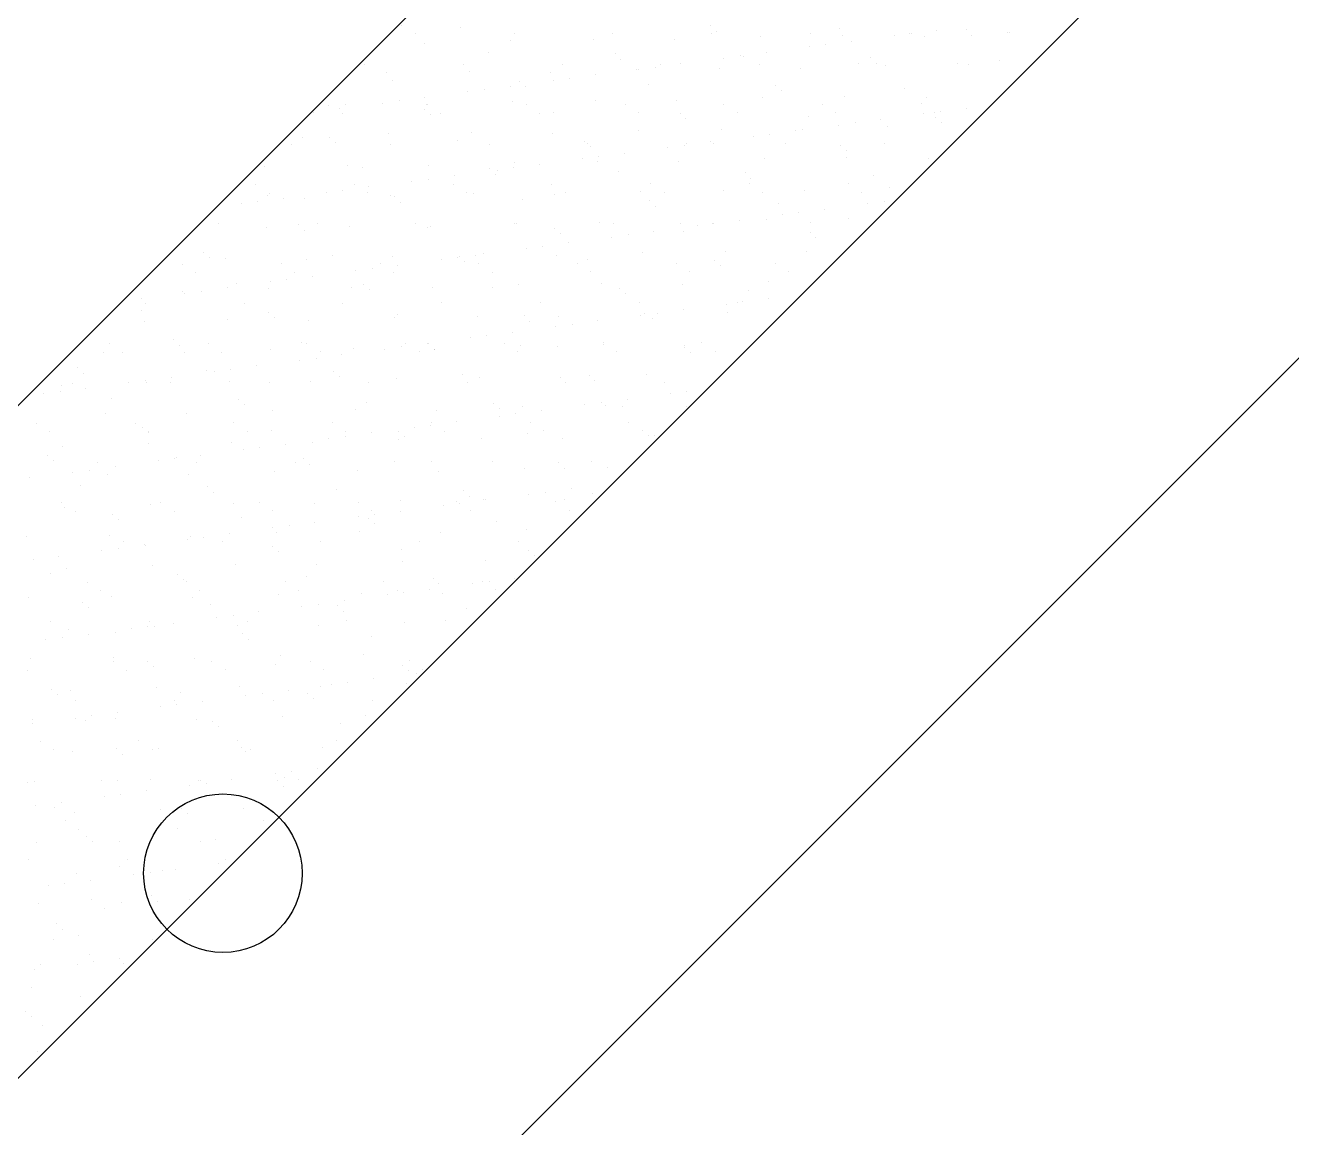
# Model space of a CAD drawing. Header units: millimetres. Extents: x 89805 to 1757503, y 48266 to 267832.
# Drawn here: x 953055.2 to 953454.6, y 158384.8 to 158732.5 of the extents above; entities that cross this region are included whole.
import ezdxf

# ---------------------------------------------------------------- set-up
doc = ezdxf.new("R2010")
doc.units = ezdxf.units.MM
doc.header["$LTSCALE"] = 1000
doc.layers.add('G-装饰造型轮廓线', color=3, linetype='Continuous')
doc.layers.add('WALL', color=111, linetype='Continuous')

msp = doc.modelspace()

# ---------------------------------------------------------------- linework, layer by layer
at = {"color": 8, "ltscale": 0.7}
for p, q in [((953174.04, 158732.47), (953174.04, 158732.47)), ((953178.26, 158729.78), (953178.26, 158729.78)), ((953192.55, 158731.84), (953192.55, 158731.84)), ((953209.4, 158729.84), (953209.4, 158729.84)), ((953240.54, 158729.9), (953240.54, 158729.9)), ((953271.32, 158732.3), (953271.32, 158732.3)), ((953271.68, 158729.95), (953271.68, 158729.95)), ((953273.17, 158730.61), (953273.17, 158730.61)), ((953302.82, 158730.01), (953302.82, 158730.01)), ((953311.93, 158731.42), (953311.93, 158731.42)), ((953333.97, 158730.07), (953333.97, 158730.07)), ((953334.62, 158729.95), (953334.62, 158729.95)), ((953342.75, 158731.02), (953342.75, 158731.02)), ((953351.94, 158731.08), (953351.94, 158731.08)), ((953365.11, 158730.12), (953365.11, 158730.12)), ((953365.72, 158730.1), (953365.72, 158730.1)), ((953181.18, 158726.76), (953181.18, 158726.76)), ((953208.19, 158727.74), (953208.19, 158727.74)), ((953234.37, 158728.07), (953234.37, 158728.07)), ((953259.95, 158727.95), (953259.95, 158727.95)), ((953286.96, 158728.92), (953286.96, 158728.92)), ((953302.5, 158725.72), (953302.5, 158725.72)), ((953307.71, 158726.4), (953307.71, 158726.4)), ((953313.13, 158729.25), (953313.13, 158729.25)), ((953315.84, 158727.47), (953315.84, 158727.47)), ((953329.42, 158729.26), (953329.42, 158729.26)), ((953338.71, 158729.13), (953338.71, 158729.13)), ((953353.78, 158729.39), (953353.78, 158729.39)), ((953201.25, 158723.87), (953201.25, 158723.87)), ((953241.26, 158723.53), (953241.26, 158723.53)), ((953243.1, 158721.84), (953243.1, 158721.84)), ((953275.58, 158722.17), (953275.58, 158722.17)), ((953280.79, 158722.86), (953280.79, 158722.86)), ((953281.87, 158722.64), (953281.87, 158722.64)), ((953288.92, 158723.93), (953288.92, 158723.93)), ((953321.88, 158722.3), (953321.88, 158722.3)), ((953162.3, 158720.06), (953162.3, 158720.06)), ((953193.44, 158720.11), (953193.44, 158720.11)), ((953195.3, 158717.84), (953195.3, 158717.84)), ((953220.88, 158717.72), (953220.88, 158717.72)), ((953224.58, 158720.17), (953224.58, 158720.17)), ((953247.89, 158718.69), (953247.89, 158718.69)), ((953248.67, 158718.63), (953248.67, 158718.63)), ((953253.87, 158719.32), (953253.87, 158719.32)), ((953255.72, 158720.23), (953255.72, 158720.23)), ((953262, 158720.39), (953262, 158720.39)), ((953274.07, 158719.03), (953274.07, 158719.03)), ((953286.86, 158720.28), (953286.86, 158720.28)), ((953299.65, 158718.91), (953299.65, 158718.91)), ((953318, 158720.34), (953318, 158720.34)), ((953323.72, 158720.61), (953323.72, 158720.61)), ((953326.66, 158719.88), (953326.66, 158719.88)), ((953349.15, 158720.4), (953349.15, 158720.4)), ((953352.83, 158720.21), (953352.83, 158720.21)), ((953362.48, 158721.41), (953362.48, 158721.41)), ((953169.12, 158717.51), (953169.12, 158717.51)), ((953171.19, 158715.09), (953171.19, 158715.09)), ((953211.2, 158714.75), (953211.2, 158714.75)), ((953221.75, 158715.09), (953221.75, 158715.09)), ((953226.95, 158715.77), (953226.95, 158715.77)), ((953235.08, 158716.84), (953235.08, 158716.84)), ((953251.8, 158713.87), (953251.8, 158713.87)), ((953181.25, 158709.75), (953181.25, 158709.75)), ((953194.83, 158711.54), (953194.83, 158711.54)), ((953200.04, 158712.23), (953200.04, 158712.23)), ((953208.17, 158713.3), (953208.17, 158713.3)), ((953213.04, 158713.06), (953213.04, 158713.06)), ((953287.59, 158709.65), (953287.59, 158709.65)), ((953291.82, 158713.52), (953291.82, 158713.52)), ((953293.66, 158711.83), (953293.66, 158711.83)), ((953313.76, 158709.99), (953313.76, 158709.99)), ((953332.42, 158712.64), (953332.42, 158712.64)), ((953339.34, 158709.86), (953339.34, 158709.86)), ((953150.98, 158707.37), (953150.98, 158707.37)), ((953154.33, 158706.21), (953154.33, 158706.21)), ((953156.23, 158707.62), (953156.23, 158707.62)), ((953167.91, 158708), (953167.91, 158708)), ((953173.12, 158708.68), (953173.12, 158708.68)), ((953181.14, 158705.97), (953181.14, 158705.97)), ((953181.81, 158707.49), (953181.81, 158707.49)), ((953182.12, 158707.43), (953182.12, 158707.43)), ((953208.82, 158708.47), (953208.82, 158708.47)), ((953213.26, 158707.49), (953213.26, 158707.49)), ((953235, 158708.8), (953235, 158708.8)), ((953244.4, 158707.54), (953244.4, 158707.54)), ((953260.58, 158708.68), (953260.58, 158708.68)), ((953275.54, 158707.6), (953275.54, 158707.6)), ((953306.68, 158707.66), (953306.68, 158707.66)), ((953337.82, 158707.71), (953337.82, 158707.71)), ((953351.97, 158706.34), (953351.97, 158706.34)), ((953146.2, 158705.14), (953146.2, 158705.14)), ((953155.19, 158704.69), (953155.19, 158704.69)), ((953182.98, 158704.28), (953182.98, 158704.28)), ((953186.33, 158704.74), (953186.33, 158704.74)), ((953217.48, 158704.8), (953217.48, 158704.8)), ((953221.74, 158705.09), (953221.74, 158705.09)), ((953248.62, 158704.86), (953248.62, 158704.86)), ((953261.76, 158704.75), (953261.76, 158704.75)), ((953263.6, 158703.06), (953263.6, 158703.06)), ((953279.76, 158704.91), (953279.76, 158704.91)), ((953302.36, 158703.86), (953302.36, 158703.86)), ((953310.9, 158704.97), (953310.9, 158704.97)), ((953316.93, 158701.73), (953316.93, 158701.73)), ((953325.06, 158702.8), (953325.06, 158702.8)), ((953338.64, 158704.58), (953338.64, 158704.58)), ((953342.04, 158705.03), (953342.04, 158705.03)), ((953342.38, 158703.52), (953342.38, 158703.52)), ((953343.84, 158705.27), (953343.84, 158705.27)), ((953344.22, 158701.83), (953344.22, 158701.83)), ((953169.75, 158698.24), (953169.75, 158698.24)), ((953195.93, 158698.58), (953195.93, 158698.58)), ((953221.51, 158698.45), (953221.51, 158698.45)), ((953248.52, 158699.43), (953248.52, 158699.43)), ((953274.7, 158699.76), (953274.7, 158699.76)), ((953290.01, 158698.18), (953290.01, 158698.18)), ((953298.14, 158699.25), (953298.14, 158699.25)), ((953300.28, 158699.64), (953300.28, 158699.64)), ((953311.72, 158701.04), (953311.72, 158701.04)), ((953327.29, 158700.61), (953327.29, 158700.61)), ((953139.23, 158694.96), (953139.23, 158694.96)), ((953142.74, 158697.27), (953142.74, 158697.27)), ((953151.08, 158697.2), (953151.08, 158697.2)), ((953152.92, 158695.51), (953152.92, 158695.51)), ((953170.37, 158695.02), (953170.37, 158695.02)), ((953191.68, 158696.31), (953191.68, 158696.31)), ((953201.52, 158695.07), (953201.52, 158695.07)), ((953231.7, 158695.97), (953231.7, 158695.97)), ((953232.66, 158695.13), (953232.66, 158695.13)), ((953233.54, 158694.28), (953233.54, 158694.28)), ((953257.89, 158693.95), (953257.89, 158693.95)), ((953263.09, 158694.64), (953263.09, 158694.64)), ((953263.8, 158695.19), (953263.8, 158695.19)), ((953271.22, 158695.71), (953271.22, 158695.71)), ((953272.3, 158695.08), (953272.3, 158695.08)), ((953284.8, 158697.5), (953284.8, 158697.5)), ((953294.94, 158695.24), (953294.94, 158695.24)), ((953312.32, 158694.74), (953312.32, 158694.74)), ((953326.08, 158695.3), (953326.08, 158695.3)), ((953230.97, 158690.41), (953230.97, 158690.41)), ((953236.17, 158691.09), (953236.17, 158691.09)), ((953244.3, 158692.16), (953244.3, 158692.16)), ((953288.22, 158690.38), (953288.22, 158690.38)), ((953314.16, 158693.05), (953314.16, 158693.05)), ((953314.39, 158690.72), (953314.39, 158690.72)), ((953339.97, 158690.6), (953339.97, 158690.6)), ((953130.69, 158688.02), (953130.69, 158688.02)), ((953156.86, 158688.35), (953156.86, 158688.35)), ((953161.62, 158687.54), (953161.62, 158687.54)), ((953182.44, 158688.23), (953182.44, 158688.23)), ((953201.64, 158687.19), (953201.64, 158687.19)), ((953204.05, 158686.87), (953204.05, 158686.87)), ((953209.26, 158687.55), (953209.26, 158687.55)), ((953209.45, 158689.2), (953209.45, 158689.2)), ((953217.39, 158688.62), (953217.39, 158688.62)), ((953235.63, 158689.53), (953235.63, 158689.53)), ((953242.24, 158686.31), (953242.24, 158686.31)), ((953261.21, 158689.41), (953261.21, 158689.41)), ((953282.25, 158685.96), (953282.25, 158685.96)), ((953127.91, 158682.28), (953127.91, 158682.28)), ((953159.05, 158682.33), (953159.05, 158682.33)), ((953177.13, 158683.32), (953177.13, 158683.32)), ((953182.34, 158684.01), (953182.34, 158684.01)), ((953190.19, 158682.39), (953190.19, 158682.39)), ((953190.47, 158685.08), (953190.47, 158685.08)), ((953203.48, 158685.5), (953203.48, 158685.5)), ((953221.34, 158682.45), (953221.34, 158682.45)), ((953252.48, 158682.5), (953252.48, 158682.5)), ((953283.62, 158682.56), (953283.62, 158682.56)), ((953284.1, 158684.27), (953284.1, 158684.27)), ((953314.76, 158682.62), (953314.76, 158682.62)), ((953322.86, 158685.08), (953322.86, 158685.08)), ((953131.56, 158678.76), (953131.56, 158678.76)), ((953132.13, 158679.59), (953132.13, 158679.59)), ((953136.63, 158677.99), (953136.63, 158677.99)), ((953143.37, 158678), (953143.37, 158678)), ((953150.22, 158679.78), (953150.22, 158679.78)), ((953155.42, 158680.46), (953155.42, 158680.46)), ((953163.27, 158679.65), (953163.27, 158679.65)), ((953163.55, 158681.53), (953163.55, 158681.53)), ((953170.38, 158678.97), (953170.38, 158678.97)), ((953171.57, 158678.42), (953171.57, 158678.42)), ((953194.41, 158679.7), (953194.41, 158679.7)), ((953196.56, 158679.31), (953196.56, 158679.31)), ((953222.14, 158679.18), (953222.14, 158679.18)), ((953225.55, 158679.76), (953225.55, 158679.76)), ((953249.15, 158680.16), (953249.15, 158680.16)), ((953256.69, 158679.82), (953256.69, 158679.82)), ((953275.33, 158680.49), (953275.33, 158680.49)), ((953287.83, 158679.87), (953287.83, 158679.87)), ((953300.91, 158680.37), (953300.91, 158680.37)), ((953318.98, 158679.93), (953318.98, 158679.93)), ((953327.92, 158681.34), (953327.92, 158681.34)), ((953123.3, 158676.23), (953123.3, 158676.23)), ((953128.5, 158676.92), (953128.5, 158676.92)), ((953173.42, 158676.73), (953173.42, 158676.73)), ((953212.18, 158677.53), (953212.18, 158677.53)), ((953252.19, 158677.19), (953252.19, 158677.19)), ((953254.04, 158675.5), (953254.04, 158675.5)), ((953292.8, 158676.3), (953292.8, 158676.3)), ((953307.36, 158674.57), (953307.36, 158674.57)), ((953320.94, 158676.36), (953320.94, 158676.36)), ((953326.15, 158677.05), (953326.15, 158677.05)), ((953116.17, 158669.86), (953116.17, 158669.86)), ((953147.31, 158669.92), (953147.31, 158669.92)), ((953178.45, 158669.97), (953178.45, 158669.97)), ((953209.59, 158670.03), (953209.59, 158670.03)), ((953210.08, 158669.93), (953210.08, 158669.93)), ((953236.26, 158670.27), (953236.26, 158670.27)), ((953240.73, 158670.09), (953240.73, 158670.09)), ((953261.84, 158670.14), (953261.84, 158670.14)), ((953271.87, 158670.14), (953271.87, 158670.14)), ((953272.31, 158669.96), (953272.31, 158669.96)), ((953280.44, 158671.03), (953280.44, 158671.03)), ((953288.85, 158671.12), (953288.85, 158671.12)), ((953294.02, 158672.82), (953294.02, 158672.82)), ((953299.23, 158673.5), (953299.23, 158673.5)), ((953303.02, 158670.2), (953303.02, 158670.2)), ((953315.02, 158671.45), (953315.02, 158671.45)), ((953131.32, 158668.75), (953131.32, 158668.75)), ((953141.51, 158669.64), (953141.51, 158669.64)), ((953143.36, 158667.95), (953143.36, 158667.95)), ((953157.49, 158669.08), (953157.49, 158669.08)), ((953182.12, 158668.75), (953182.12, 158668.75)), ((953183.07, 158668.96), (953183.07, 158668.96)), ((953222.13, 158668.41), (953222.13, 158668.41)), ((953223.97, 158666.72), (953223.97, 158666.72)), ((953240.19, 158665.73), (953240.19, 158665.73)), ((953245.39, 158666.42), (953245.39, 158666.42)), ((953253.52, 158667.49), (953253.52, 158667.49)), ((953262.74, 158667.53), (953262.74, 158667.53)), ((953267.11, 158669.28), (953267.11, 158669.28)), ((953302.75, 158667.18), (953302.75, 158667.18)), ((953213.27, 158662.19), (953213.27, 158662.19)), ((953218.48, 158662.87), (953218.48, 158662.87)), ((953226.61, 158663.94), (953226.61, 158663.94)), ((953304.59, 158665.49), (953304.59, 158665.49)), ((953111.45, 158660.86), (953111.45, 158660.86)), ((953113.29, 158659.17), (953113.29, 158659.17)), ((953118.42, 158658.85), (953118.42, 158658.85)), ((953144, 158658.73), (953144, 158658.73)), ((953152.06, 158659.98), (953152.06, 158659.98)), ((953171.01, 158659.71), (953171.01, 158659.71)), ((953186.35, 158658.64), (953186.35, 158658.64)), ((953191.56, 158659.33), (953191.56, 158659.33)), ((953192.07, 158659.63), (953192.07, 158659.63)), ((953193.91, 158657.94), (953193.91, 158657.94)), ((953197.19, 158660.04), (953197.19, 158660.04)), ((953199.69, 158660.4), (953199.69, 158660.4)), ((953222.77, 158659.92), (953222.77, 158659.92)), ((953232.67, 158658.75), (953232.67, 158658.75)), ((953249.78, 158660.89), (953249.78, 158660.89)), ((953272.69, 158658.41), (953272.69, 158658.41)), ((953275.96, 158661.22), (953275.96, 158661.22)), ((953301.54, 158661.1), (953301.54, 158661.1)), ((953104.85, 158657.18), (953104.85, 158657.18)), ((953109.06, 158654.49), (953109.06, 158654.49)), ((953135.99, 158657.23), (953135.99, 158657.23)), ((953140.2, 158654.55), (953140.2, 158654.55)), ((953159.44, 158655.1), (953159.44, 158655.1)), ((953164.64, 158655.79), (953164.64, 158655.79)), ((953167.13, 158657.29), (953167.13, 158657.29)), ((953171.35, 158654.6), (953171.35, 158654.6)), ((953172.77, 158656.86), (953172.77, 158656.86)), ((953198.27, 158657.35), (953198.27, 158657.35)), ((953202.49, 158654.66), (953202.49, 158654.66)), ((953229.41, 158657.4), (953229.41, 158657.4)), ((953233.63, 158654.72), (953233.63, 158654.72)), ((953260.55, 158657.46), (953260.55, 158657.46)), ((953264.77, 158654.77), (953264.77, 158654.77)), ((953274.53, 158656.72), (953274.53, 158656.72)), ((953291.69, 158657.52), (953291.69, 158657.52)), ((953295.91, 158654.83), (953295.91, 158654.83)), ((953118.93, 158649.77), (953118.93, 158649.77)), ((953121.99, 158651.2), (953121.99, 158651.2)), ((953132.52, 158651.56), (953132.52, 158651.56)), ((953137.72, 158652.24), (953137.72, 158652.24)), ((953145.85, 158653.31), (953145.85, 158653.31)), ((953158.12, 158649.81), (953158.12, 158649.81)), ((953162.01, 158650.86), (953162.01, 158650.86)), ((953202.61, 158649.97), (953202.61, 158649.97)), ((953210.71, 158650.66), (953210.71, 158650.66)), ((953236.89, 158651), (953236.89, 158651)), ((953262.47, 158650.87), (953262.47, 158650.87)), ((953289.48, 158651.85), (953289.48, 158651.85)), ((953092.02, 158646.22), (953092.02, 158646.22)), ((953104.94, 158648.51), (953104.94, 158648.51)), ((953105.6, 158648.01), (953105.6, 158648.01)), ((953110.8, 158648.7), (953110.8, 158648.7)), ((953131.95, 158649.48), (953131.95, 158649.48)), ((953163.85, 158649.17), (953163.85, 158649.17)), ((953183.7, 158649.69), (953183.7, 158649.69)), ((953242.63, 158649.63), (953242.63, 158649.63)), ((953244.47, 158647.94), (953244.47, 158647.94)), ((953283.23, 158648.74), (953283.23, 158648.74)), ((953289.66, 158646.35), (953289.66, 158646.35)), ((953091.93, 158642.42), (953091.93, 158642.42)), ((953093.1, 158644.76), (953093.1, 158644.76)), ((953124.24, 158644.82), (953124.24, 158644.82)), ((953131.95, 158642.08), (953131.95, 158642.08)), ((953155.39, 158644.88), (953155.39, 158644.88)), ((953186.53, 158644.93), (953186.53, 158644.93)), ((953217.67, 158644.99), (953217.67, 158644.99)), ((953248.81, 158645.05), (953248.81, 158645.05)), ((953254.61, 158641.74), (953254.61, 158641.74)), ((953262.74, 158642.81), (953262.74, 158642.81)), ((953276.33, 158644.6), (953276.33, 158644.6)), ((953276.59, 158641.95), (953276.59, 158641.95)), ((953279.95, 158645.1), (953279.95, 158645.1)), ((953281.53, 158645.28), (953281.53, 158645.28)), ((953092.88, 158639.25), (953092.88, 158639.25)), ((953119.05, 158639.59), (953119.05, 158639.59)), ((953133.79, 158640.39), (953133.79, 158640.39)), ((953144.63, 158639.46), (953144.63, 158639.46)), ((953171.64, 158640.44), (953171.64, 158640.44)), ((953172.55, 158641.2), (953172.55, 158641.2)), ((953197.82, 158640.77), (953197.82, 158640.77)), ((953212.57, 158640.85), (953212.57, 158640.85)), ((953214.41, 158639.16), (953214.41, 158639.16)), ((953223.4, 158640.65), (953223.4, 158640.65)), ((953227.7, 158638.2), (953227.7, 158638.2)), ((953235.83, 158639.27), (953235.83, 158639.27)), ((953249.41, 158641.05), (953249.41, 158641.05)), ((953250.41, 158641.62), (953250.41, 158641.62)), ((953253.17, 158639.97), (953253.17, 158639.97)), ((953195.57, 158633.97), (953195.57, 158633.97)), ((953200.78, 158634.65), (953200.78, 158634.65)), ((953208.91, 158635.72), (953208.91, 158635.72)), ((953222.49, 158637.51), (953222.49, 158637.51)), ((953081.78, 158632.08), (953081.78, 158632.08)), ((953101.89, 158633.3), (953101.89, 158633.3)), ((953103.73, 158631.61), (953103.73, 158631.61)), ((953112.92, 158632.14), (953112.92, 158632.14)), ((953132.58, 158630.21), (953132.58, 158630.21)), ((953142.49, 158632.42), (953142.49, 158632.42)), ((953144.06, 158632.19), (953144.06, 158632.19)), ((953158.75, 158630.54), (953158.75, 158630.54)), ((953168.66, 158630.42), (953168.66, 158630.42)), ((953173.86, 158631.11), (953173.86, 158631.11)), ((953175.2, 158632.25), (953175.2, 158632.25)), ((953181.99, 158632.18), (953181.99, 158632.18)), ((953182.51, 158632.08), (953182.51, 158632.08)), ((953184.33, 158630.42), (953184.33, 158630.42)), ((953184.35, 158630.39), (953184.35, 158630.39)), ((953206.35, 158632.31), (953206.35, 158632.31)), ((953211.34, 158631.39), (953211.34, 158631.39)), ((953223.11, 158631.19), (953223.11, 158631.19)), ((953237.49, 158632.36), (953237.49, 158632.36)), ((953237.52, 158631.73), (953237.52, 158631.73)), ((953263.1, 158631.61), (953263.1, 158631.61)), ((953263.12, 158630.85), (953263.12, 158630.85)), ((953268.63, 158632.42), (953268.63, 158632.42)), ((953272.85, 158629.73), (953272.85, 158629.73)), ((953079.99, 158629.36), (953079.99, 158629.36)), ((953086, 158629.39), (953086, 158629.39)), ((953105.57, 158629.24), (953105.57, 158629.24)), ((953117.14, 158629.45), (953117.14, 158629.45)), ((953141.74, 158626.88), (953141.74, 158626.88)), ((953146.94, 158627.56), (953146.94, 158627.56)), ((953148.28, 158629.51), (953148.28, 158629.51)), ((953155.07, 158628.63), (953155.07, 158628.63)), ((953179.42, 158629.56), (953179.42, 158629.56)), ((953210.56, 158629.62), (953210.56, 158629.62)), ((953241.7, 158629.68), (953241.7, 158629.68)), ((953264.97, 158629.16), (953264.97, 158629.16)), ((953071.83, 158624.53), (953071.83, 158624.53)), ((953073.67, 158622.84), (953073.67, 158622.84)), ((953112.43, 158623.64), (953112.43, 158623.64)), ((953114.82, 158623.33), (953114.82, 158623.33)), ((953120.02, 158624.02), (953120.02, 158624.02)), ((953128.15, 158625.09), (953128.15, 158625.09)), ((953152.44, 158623.3), (953152.44, 158623.3)), ((953193.05, 158622.41), (953193.05, 158622.41)), ((953233.06, 158622.07), (953233.06, 158622.07)), ((953251.04, 158622.35), (953251.04, 158622.35)), ((953066.5, 158619.01), (953066.5, 158619.01)), ((953070.04, 158619.67), (953070.04, 158619.67)), ((953074.32, 158618), (953074.32, 158618)), ((953087.9, 158619.79), (953087.9, 158619.79)), ((953093.11, 158620.48), (953093.11, 158620.48)), ((953093.51, 158619.98), (953093.51, 158619.98)), ((953101.18, 158619.72), (953101.18, 158619.72)), ((953101.24, 158621.55), (953101.24, 158621.55)), ((953119.68, 158620.32), (953119.68, 158620.32)), ((953132.32, 158619.78), (953132.32, 158619.78)), ((953145.26, 158620.2), (953145.26, 158620.2)), ((953154.29, 158621.61), (953154.29, 158621.61)), ((953163.46, 158619.84), (953163.46, 158619.84)), ((953172.27, 158621.17), (953172.27, 158621.17)), ((953194.6, 158619.89), (953194.6, 158619.89)), ((953198.45, 158621.5), (953198.45, 158621.5)), ((953224.03, 158621.38), (953224.03, 158621.38)), ((953225.74, 158619.95), (953225.74, 158619.95)), ((953234.91, 158620.38), (953234.91, 158620.38)), ((953256.89, 158620.01), (953256.89, 158620.01)), ((953060.98, 158616.25), (953060.98, 158616.25)), ((953066.19, 158616.93), (953066.19, 158616.93)), ((953082.37, 158614.87), (953082.37, 158614.87)), ((953122.38, 158614.52), (953122.38, 158614.52)), ((953245.05, 158614.59), (953245.05, 158614.59)), ((953258.63, 158616.38), (953258.63, 158616.38)), ((953263.83, 158617.06), (953263.83, 158617.06)), ((953080.62, 158610.09), (953080.62, 158610.09)), ((953106.2, 158609.97), (953106.2, 158609.97)), ((953124.23, 158612.83), (953124.23, 158612.83)), ((953133.21, 158610.94), (953133.21, 158610.94)), ((953159.38, 158611.28), (953159.38, 158611.28)), ((953162.99, 158613.64), (953162.99, 158613.64)), ((953184.96, 158611.15), (953184.96, 158611.15)), ((953203, 158613.29), (953203, 158613.29)), ((953204.84, 158611.61), (953204.84, 158611.61)), ((953210, 158609.97), (953210, 158609.97)), ((953211.97, 158612.13), (953211.97, 158612.13)), ((953218.13, 158611.04), (953218.13, 158611.04)), ((953231.71, 158612.83), (953231.71, 158612.83)), ((953236.92, 158613.52), (953236.92, 158613.52)), ((953238.15, 158612.46), (953238.15, 158612.46)), ((953243.61, 158612.41), (953243.61, 158612.41)), ((953263.73, 158612.34), (953263.73, 158612.34)), ((953058.72, 158606.98), (953058.72, 158606.98)), ((953089.86, 158607.04), (953089.86, 158607.04)), ((953121, 158607.1), (953121, 158607.1)), ((953152.14, 158607.15), (953152.14, 158607.15)), ((953183.08, 158606.43), (953183.08, 158606.43)), ((953183.28, 158607.21), (953183.28, 158607.21)), ((953191.21, 158607.5), (953191.21, 158607.5)), ((953204.79, 158609.29), (953204.79, 158609.29)), ((953214.42, 158607.27), (953214.42, 158607.27)), ((953245.56, 158607.32), (953245.56, 158607.32)), ((953062.93, 158604.3), (953062.93, 158604.3)), ((953092.32, 158605.75), (953092.32, 158605.75)), ((953094.07, 158604.35), (953094.07, 158604.35)), ((953094.16, 158604.06), (953094.16, 158604.06)), ((953125.22, 158604.41), (953125.22, 158604.41)), ((953132.93, 158604.86), (953132.93, 158604.86)), ((953150.96, 158602.2), (953150.96, 158602.2)), ((953156.16, 158602.89), (953156.16, 158602.89)), ((953156.36, 158604.47), (953156.36, 158604.47)), ((953164.29, 158603.96), (953164.29, 158603.96)), ((953172.9, 158601.9), (953172.9, 158601.9)), ((953172.94, 158604.52), (953172.94, 158604.52)), ((953174.78, 158602.83), (953174.78, 158602.83)), ((953177.87, 158605.74), (953177.87, 158605.74)), ((953187.5, 158604.52), (953187.5, 158604.52)), ((953199.08, 158602.23), (953199.08, 158602.23)), ((953213.54, 158603.63), (953213.54, 158603.63)), ((953218.64, 158604.58), (953218.64, 158604.58)), ((953224.66, 158602.11), (953224.66, 158602.11)), ((953249.78, 158604.64), (953249.78, 158604.64)), ((953251.67, 158603.08), (953251.67, 158603.08)), ((953253.56, 158603.29), (953253.56, 158603.29)), ((953067.13, 158599.74), (953067.13, 158599.74)), ((953094.14, 158600.72), (953094.14, 158600.72)), ((953120.31, 158601.05), (953120.31, 158601.05)), ((953124.04, 158598.66), (953124.04, 158598.66)), ((953129.24, 158599.34), (953129.24, 158599.34)), ((953137.37, 158600.41), (953137.37, 158600.41)), ((953145.89, 158600.93), (953145.89, 158600.93)), ((953062.26, 158596.97), (953062.26, 158596.97)), ((953064.1, 158595.28), (953064.1, 158595.28)), ((953078.11, 158594.63), (953078.11, 158594.63)), ((953097.12, 158595.11), (953097.12, 158595.11)), ((953102.33, 158595.8), (953102.33, 158595.8)), ((953102.86, 158596.08), (953102.86, 158596.08)), ((953109.25, 158594.68), (953109.25, 158594.68)), ((953110.46, 158596.87), (953110.46, 158596.87)), ((953140.4, 158594.74), (953140.4, 158594.74)), ((953142.88, 158595.74), (953142.88, 158595.74)), ((953144.72, 158594.05), (953144.72, 158594.05)), ((953171.54, 158594.79), (953171.54, 158594.79)), ((953183.48, 158594.86), (953183.48, 158594.86)), ((953202.68, 158594.85), (953202.68, 158594.85)), ((953223.5, 158594.51), (953223.5, 158594.51)), ((953233.82, 158594.91), (953233.82, 158594.91)), ((953070.2, 158591.57), (953070.2, 158591.57)), ((953075.41, 158592.25), (953075.41, 158592.25)), ((953081.25, 158590.82), (953081.25, 158590.82)), ((953083.54, 158593.33), (953083.54, 158593.33)), ((953106.83, 158590.7), (953106.83, 158590.7)), ((953133.84, 158591.67), (953133.84, 158591.67)), ((953160.01, 158592.01), (953160.01, 158592.01)), ((953185.59, 158591.89), (953185.59, 158591.89)), ((953212.6, 158592.86), (953212.6, 158592.86)), ((953225.34, 158592.82), (953225.34, 158592.82)), ((953238.78, 158593.19), (953238.78, 158593.19)), ((953056.62, 158589.78), (953056.62, 158589.78)), ((953072.8, 158587.31), (953072.8, 158587.31)), ((953112.82, 158586.96), (953112.82, 158586.96)), ((953153.42, 158586.08), (953153.42, 158586.08)), ((953227.35, 158586.37), (953227.35, 158586.37)), ((953066.79, 158581.94), (953066.79, 158581.94)), ((953097.93, 158582), (953097.93, 158582)), ((953114.66, 158585.27), (953114.66, 158585.27)), ((953129.07, 158582.06), (953129.07, 158582.06)), ((953160.22, 158582.11), (953160.22, 158582.11)), ((953173.53, 158582.63), (953173.53, 158582.63)), ((953191.36, 158582.17), (953191.36, 158582.17)), ((953193.44, 158585.74), (953193.44, 158585.74)), ((953195.28, 158584.05), (953195.28, 158584.05)), ((953199.71, 158582.97), (953199.71, 158582.97)), ((953200.43, 158582.82), (953200.43, 158582.82)), ((953214.01, 158584.61), (953214.01, 158584.61)), ((953219.22, 158585.3), (953219.22, 158585.3)), ((953222.5, 158582.22), (953222.5, 158582.22)), ((953225.29, 158582.84), (953225.29, 158582.84)), ((953234.04, 158584.85), (953234.04, 158584.85)), ((953067.76, 158580.47), (953067.76, 158580.47)), ((953071.01, 158579.26), (953071.01, 158579.26)), ((953082.76, 158578.19), (953082.76, 158578.19)), ((953094.77, 158581.45), (953094.77, 158581.45)), ((953102.15, 158579.31), (953102.15, 158579.31)), ((953120.94, 158581.78), (953120.94, 158581.78)), ((953133.29, 158579.37), (953133.29, 158579.37)), ((953146.52, 158581.66), (953146.52, 158581.66)), ((953164.43, 158579.43), (953164.43, 158579.43)), ((953165.38, 158578.21), (953165.38, 158578.21)), ((953173.51, 158579.28), (953173.51, 158579.28)), ((953187.09, 158581.07), (953187.09, 158581.07)), ((953192.3, 158581.75), (953192.3, 158581.75)), ((953195.57, 158579.48), (953195.57, 158579.48)), ((953226.72, 158579.54), (953226.72, 158579.54)), ((953084.6, 158576.5), (953084.6, 158576.5)), ((953123.36, 158577.3), (953123.36, 158577.3)), ((953133.26, 158573.98), (953133.26, 158573.98)), ((953138.46, 158574.66), (953138.46, 158574.66)), ((953146.59, 158575.73), (953146.59, 158575.73)), ((953160.18, 158577.52), (953160.18, 158577.52)), ((953163.38, 158576.96), (953163.38, 158576.96)), ((953165.22, 158575.27), (953165.22, 158575.27)), ((953203.98, 158576.07), (953203.98, 158576.07)), ((953055.7, 158571.22), (953055.7, 158571.22)), ((953081.88, 158571.56), (953081.88, 158571.56)), ((953106.34, 158570.44), (953106.34, 158570.44)), ((953107.46, 158571.43), (953107.46, 158571.43)), ((953111.55, 158571.12), (953111.55, 158571.12)), ((953119.68, 158572.19), (953119.68, 158572.19)), ((953134.47, 158572.41), (953134.47, 158572.41)), ((953160.64, 158572.74), (953160.64, 158572.74)), ((953186.22, 158572.62), (953186.22, 158572.62)), ((953213.23, 158573.59), (953213.23, 158573.59)), ((953079.42, 158566.89), (953079.42, 158566.89)), ((953084.63, 158567.58), (953084.63, 158567.58)), ((953086.19, 158569.58), (953086.19, 158569.58)), ((953092.76, 158568.65), (953092.76, 158568.65)), ((953093.3, 158568.53), (953093.3, 158568.53)), ((953117.33, 158569.64), (953117.33, 158569.64)), ((953133.31, 158568.18), (953133.31, 158568.18)), ((953135.16, 158566.49), (953135.16, 158566.49)), ((953148.47, 158569.7), (953148.47, 158569.7)), ((953173.92, 158567.3), (953173.92, 158567.3)), ((953179.61, 158569.75), (953179.61, 158569.75)), ((953210.76, 158569.81), (953210.76, 158569.81)), ((953213.93, 158566.95), (953213.93, 158566.95)), ((953057.71, 158564.03), (953057.71, 158564.03)), ((953065.84, 158565.1), (953065.84, 158565.1)), ((953095.4, 158562.18), (953095.4, 158562.18)), ((953121.57, 158562.51), (953121.57, 158562.51)), ((953147.15, 158562.39), (953147.15, 158562.39)), ((953174.16, 158563.36), (953174.16, 158563.36)), ((953200.34, 158563.7), (953200.34, 158563.7)), ((953215.78, 158565.27), (953215.78, 158565.27)), ((953063.24, 158559.75), (953063.24, 158559.75)), ((953068.39, 158561.21), (953068.39, 158561.21)), ((953103.25, 158559.41), (953103.25, 158559.41)), ((953143.86, 158558.52), (953143.86, 158558.52)), ((953183.87, 158558.18), (953183.87, 158558.18)), ((953209.65, 158558.14), (953209.65, 158558.14)), ((953074.87, 158556.9), (953074.87, 158556.9)), ((953079.09, 158554.21), (953079.09, 158554.21)), ((953105.1, 158557.72), (953105.1, 158557.72)), ((953106.01, 158556.96), (953106.01, 158556.96)), ((953110.23, 158554.27), (953110.23, 158554.27)), ((953137.15, 158557.01), (953137.15, 158557.01)), ((953141.37, 158554.33), (953141.37, 158554.33)), ((953168.29, 158557.07), (953168.29, 158557.07)), ((953172.51, 158554.38), (953172.51, 158554.38)), ((953182.73, 158554.6), (953182.73, 158554.6)), ((953185.71, 158556.49), (953185.71, 158556.49)), ((953196.31, 158556.39), (953196.31, 158556.39)), ((953199.43, 158557.13), (953199.43, 158557.13)), ((953201.52, 158557.07), (953201.52, 158557.07)), ((953203.65, 158554.44), (953203.65, 158554.44)), ((953056.33, 158551.95), (953056.33, 158551.95)), ((953073.19, 158550.63), (953073.19, 158550.63)), ((953082.51, 158552.29), (953082.51, 158552.29)), ((953108.09, 158552.16), (953108.09, 158552.16)), ((953135.1, 158553.14), (953135.1, 158553.14)), ((953147.68, 158549.99), (953147.68, 158549.99)), ((953155.81, 158551.06), (953155.81, 158551.06)), ((953161.27, 158553.47), (953161.27, 158553.47)), ((953169.4, 158552.85), (953169.4, 158552.85)), ((953174.6, 158553.53), (953174.6, 158553.53)), ((953186.85, 158553.35), (953186.85, 158553.35)), ((953075.03, 158548.94), (953075.03, 158548.94)), ((953113.8, 158549.74), (953113.8, 158549.74)), ((953120.77, 158546.44), (953120.77, 158546.44)), ((953128.9, 158547.51), (953128.9, 158547.51)), ((953142.48, 158549.3), (953142.48, 158549.3)), ((953153.81, 158549.4), (953153.81, 158549.4)), ((953155.65, 158547.71), (953155.65, 158547.71)), ((953194.41, 158548.52), (953194.41, 158548.52)), ((953063.12, 158544.49), (953063.12, 158544.49)), ((953069.02, 158541.94), (953069.02, 158541.94)), ((953088.64, 158542.21), (953088.64, 158542.21)), ((953093.85, 158542.9), (953093.85, 158542.9)), ((953094.27, 158544.54), (953094.27, 158544.54)), ((953096.03, 158542.91), (953096.03, 158542.91)), ((953101.98, 158543.97), (953101.98, 158543.97)), ((953115.56, 158545.76), (953115.56, 158545.76)), ((953122.2, 158543.25), (953122.2, 158543.25)), ((953125.41, 158544.6), (953125.41, 158544.6)), ((953147.78, 158543.12), (953147.78, 158543.12)), ((953156.55, 158544.66), (953156.55, 158544.66)), ((953174.79, 158544.1), (953174.79, 158544.1)), ((953187.69, 158544.71), (953187.69, 158544.71)), ((953061.73, 158538.67), (953061.73, 158538.67)), ((953066.93, 158539.36), (953066.93, 158539.36)), ((953075.06, 158540.43), (953075.06, 158540.43)), ((953083.73, 158540.97), (953083.73, 158540.97)), ((953123.75, 158540.62), (953123.75, 158540.62)), ((953125.59, 158538.94), (953125.59, 158538.94)), ((953164.35, 158539.74), (953164.35, 158539.74)), ((953161.9, 158534.2), (953161.9, 158534.2)), ((953056.96, 158532.69), (953056.96, 158532.69)), ((953082.94, 158531.86), (953082.94, 158531.86)), ((953083.14, 158533.02), (953083.14, 158533.02)), ((953093.69, 158531.85), (953093.69, 158531.85)), ((953095.53, 158530.16), (953095.53, 158530.16)), ((953108.72, 158532.9), (953108.72, 158532.9)), ((953114.09, 158531.92), (953114.09, 158531.92)), ((953134.29, 158530.96), (953134.29, 158530.96)), ((953135.73, 158533.87), (953135.73, 158533.87)), ((953145.23, 158531.97), (953145.23, 158531.97)), ((953174.31, 158530.62), (953174.31, 158530.62)), ((953176.37, 158532.03), (953176.37, 158532.03)), ((953056.02, 158529.12), (953056.02, 158529.12)), ((953087.16, 158529.17), (953087.16, 158529.17)), ((953118.3, 158529.23), (953118.3, 158529.23)), ((953149.44, 158529.29), (953149.44, 158529.29)), ((953165.03, 158526.38), (953165.03, 158526.38)), ((953176.15, 158528.93), (953176.15, 158528.93)), ((953178.62, 158528.17), (953178.62, 158528.17)), ((953180.59, 158529.34), (953180.59, 158529.34)), ((953063.63, 158523.07), (953063.63, 158523.07)), ((953069.65, 158522.67), (953069.65, 158522.67)), ((953096.66, 158523.64), (953096.66, 158523.64)), ((953104.23, 158522.19), (953104.23, 158522.19)), ((953122.83, 158523.98), (953122.83, 158523.98)), ((953138.12, 158522.84), (953138.12, 158522.84)), ((953148.41, 158523.85), (953148.41, 158523.85)), ((953151.7, 158524.62), (953151.7, 158524.62)), ((953156.9, 158525.31), (953156.9, 158525.31)), ((953175.42, 158524.83), (953175.42, 158524.83)), ((953065.47, 158521.38), (953065.47, 158521.38)), ((953071.2, 158519.45), (953071.2, 158519.45)), ((953102.34, 158519.5), (953102.34, 158519.5)), ((953103.07, 158518.22), (953103.07, 158518.22)), ((953111.2, 158519.29), (953111.2, 158519.29)), ((953124.78, 158521.08), (953124.78, 158521.08)), ((953129.99, 158521.77), (953129.99, 158521.77)), ((953133.48, 158519.56), (953133.48, 158519.56)), ((953144.25, 158521.84), (953144.25, 158521.84)), ((953146.09, 158520.15), (953146.09, 158520.15)), ((953164.63, 158519.62), (953164.63, 158519.62)), ((953070.95, 158513.99), (953070.95, 158513.99)), ((953076.15, 158514.68), (953076.15, 158514.68)), ((953084.28, 158515.75), (953084.28, 158515.75)), ((953097.86, 158517.54), (953097.86, 158517.54)), ((953136.36, 158514.6), (953136.36, 158514.6)), ((953162.53, 158514.94), (953162.53, 158514.94)), ((953057.36, 158512.2), (953057.36, 158512.2)), ((953057.59, 158513.42), (953057.59, 158513.42)), ((953074.17, 158513.41), (953074.17, 158513.41)), ((953083.77, 158513.75), (953083.77, 158513.75)), ((953109.35, 158513.63), (953109.35, 158513.63)), ((953114.18, 158513.07), (953114.18, 158513.07)), ((953116.03, 158511.38), (953116.03, 158511.38)), ((953154.79, 158512.18), (953154.79, 158512.18)), ((953059.88, 158506.76), (953059.88, 158506.76)), ((953091.02, 158506.82), (953091.02, 158506.82)), ((953122.16, 158506.88), (953122.16, 158506.88)), ((953153.3, 158506.93), (953153.3, 158506.93)), ((953064.1, 158504.08), (953064.1, 158504.08)), ((953070.28, 158503.4), (953070.28, 158503.4)), ((953084.12, 158504.29), (953084.12, 158504.29)), ((953085.97, 158502.6), (953085.97, 158502.6)), ((953095.24, 158504.13), (953095.24, 158504.13)), ((953097.29, 158504.37), (953097.29, 158504.37)), ((953123.46, 158504.71), (953123.46, 158504.71)), ((953124.73, 158503.41), (953124.73, 158503.41)), ((953126.38, 158504.19), (953126.38, 158504.19)), ((953149.04, 158504.59), (953149.04, 158504.59)), ((953147.34, 158498.16), (953147.34, 158498.16)), ((953058.22, 158494.15), (953058.22, 158494.15)), ((953079.28, 158494.4), (953079.28, 158494.4)), ((953084.4, 158494.48), (953084.4, 158494.48)), ((953094.67, 158494.63), (953094.67, 158494.63)), ((953109.98, 158494.36), (953109.98, 158494.36)), ((953110.42, 158494.46), (953110.42, 158494.46)), ((953120.42, 158494.61), (953120.42, 158494.61)), ((953134, 158496.4), (953134, 158496.4)), ((953134.68, 158494.28), (953134.68, 158494.28)), ((953136.99, 158495.33), (953136.99, 158495.33)), ((953139.21, 158497.09), (953139.21, 158497.09)), ((953141.56, 158494.52), (953141.56, 158494.52)), ((953055.9, 158493.82), (953055.9, 158493.82)), ((953085.37, 158490), (953085.37, 158490)), ((953093.5, 158491.07), (953093.5, 158491.07)), ((953107.08, 158492.86), (953107.08, 158492.86)), ((953112.29, 158493.54), (953112.29, 158493.54)), ((953136.52, 158492.6), (953136.52, 158492.6)), ((953058.45, 158486.46), (953058.45, 158486.46)), ((953066.58, 158487.53), (953066.58, 158487.53)), ((953080.17, 158489.31), (953080.17, 158489.31)), ((953064.6, 158485.85), (953064.6, 158485.85)), ((953070.91, 158484.13), (953070.91, 158484.13)), ((953097.92, 158485.11), (953097.92, 158485.11)), ((953104.62, 158485.51), (953104.62, 158485.51)), ((953106.46, 158483.82), (953106.46, 158483.82)), ((953124.09, 158485.44), (953124.09, 158485.44)), ((953067.96, 158481.72), (953067.96, 158481.72)), ((953072.17, 158479.03), (953072.17, 158479.03)), ((953099.1, 158481.78), (953099.1, 158481.78)), ((953103.31, 158479.09), (953103.31, 158479.09)), ((953130.24, 158481.83), (953130.24, 158481.83)), ((953058.85, 158474.88), (953058.85, 158474.88)), ((953074.56, 158476.73), (953074.56, 158476.73)), ((953076.4, 158475.04), (953076.4, 158475.04)), ((953085.03, 158475.21), (953085.03, 158475.21)), ((953110.61, 158475.09), (953110.61, 158475.09)), ((953115.16, 158475.85), (953115.16, 158475.85)), ((953056.21, 158469.31), (953056.21, 158469.31)), ((953085.1, 158467.07), (953085.1, 158467.07)), ((953087.35, 158469.36), (953087.35, 158469.36)), ((953102.72, 158466.39), (953102.72, 158466.39)), ((953116.3, 158468.18), (953116.3, 158468.18)), ((953118.49, 158469.42), (953118.49, 158469.42)), ((953071.54, 158464.87), (953071.54, 158464.87)), ((953075.8, 158462.85), (953075.8, 158462.85)), ((953089.39, 158464.64), (953089.39, 158464.64)), ((953094.59, 158465.32), (953094.59, 158465.32)), ((953098.55, 158465.84), (953098.55, 158465.84)), ((953062.47, 158461.09), (953062.47, 158461.09)), ((953067.67, 158461.78), (953067.67, 158461.78)), ((953059.48, 158455.61), (953059.48, 158455.61)), ((953076.03, 158456.68), (953076.03, 158456.68)), ((953080.25, 158453.99), (953080.25, 158453.99)), ((953085.66, 158455.95), (953085.66, 158455.95)), ((953095.05, 158457.95), (953095.05, 158457.95)), ((953096.9, 158456.26), (953096.9, 158456.26)), ((953107.17, 158456.74), (953107.17, 158456.74)), ((953064.99, 158449.17), (953064.99, 158449.17)), ((953066.84, 158447.48), (953066.84, 158447.48)), ((953064.29, 158444.27), (953064.29, 158444.27)), ((953072.17, 158445.6), (953072.17, 158445.6)), ((953095.43, 158444.32), (953095.43, 158444.32)), ((953075.54, 158439.51), (953075.54, 158439.51)), ((953085.02, 158438.17), (953085.02, 158438.17)), ((953058.11, 158434.63), (953058.11, 158434.63)), ((953060.11, 158436.34), (953060.11, 158436.34)), ((953071.69, 158436.42), (953071.69, 158436.42)), ((953076.89, 158437.1), (953076.89, 158437.1)), ((953086.29, 158436.68), (953086.29, 158436.68)), ((953084.11, 158431.64), (953084.11, 158431.64)), ((953057.18, 158428.9), (953057.18, 158428.9)), ((953072.8, 158426.33), (953072.8, 158426.33)), ((953055.43, 158421.61), (953055.43, 158421.61)), ((953057.27, 158419.93), (953057.27, 158419.93)), ((953060.74, 158417.08), (953060.74, 158417.08)), ((953059.2, 158408.88), (953059.2, 158408.88))]:
    msp.add_line(p, q, dxfattribs=at)
at = {"color": 3, "ltscale": 0.7}
msp.add_lwpolyline([(954736.46, 160296.09), (950592.14, 156151.82), (950698.2, 156045.75), (954948.59, 160296.09)], dxfattribs=at)
at = {"color": 5, "ltscale": 0.7}
msp.add_circle((953117.57, 158465.09), 25, dxfattribs=at)
at = {"layer": 'G-装饰造型轮廓线', "color": 7, "ltscale": 0.7}
msp.add_lwpolyline([(955125.37, 160296.09), (950786.59, 155957.37), (950592.14, 156151.82)], dxfattribs=at)
at = {"layer": 'WALL', "color": 4, "ltscale": 0.7}
msp.add_lwpolyline([(950586.59, 156146.27), (954736.46, 160296.09)], dxfattribs=at)
msp.add_lwpolyline([(950586.59, 156146.27), (954736.46, 160296.09)], dxfattribs=at)

doc.saveas('drawing.dxf')
